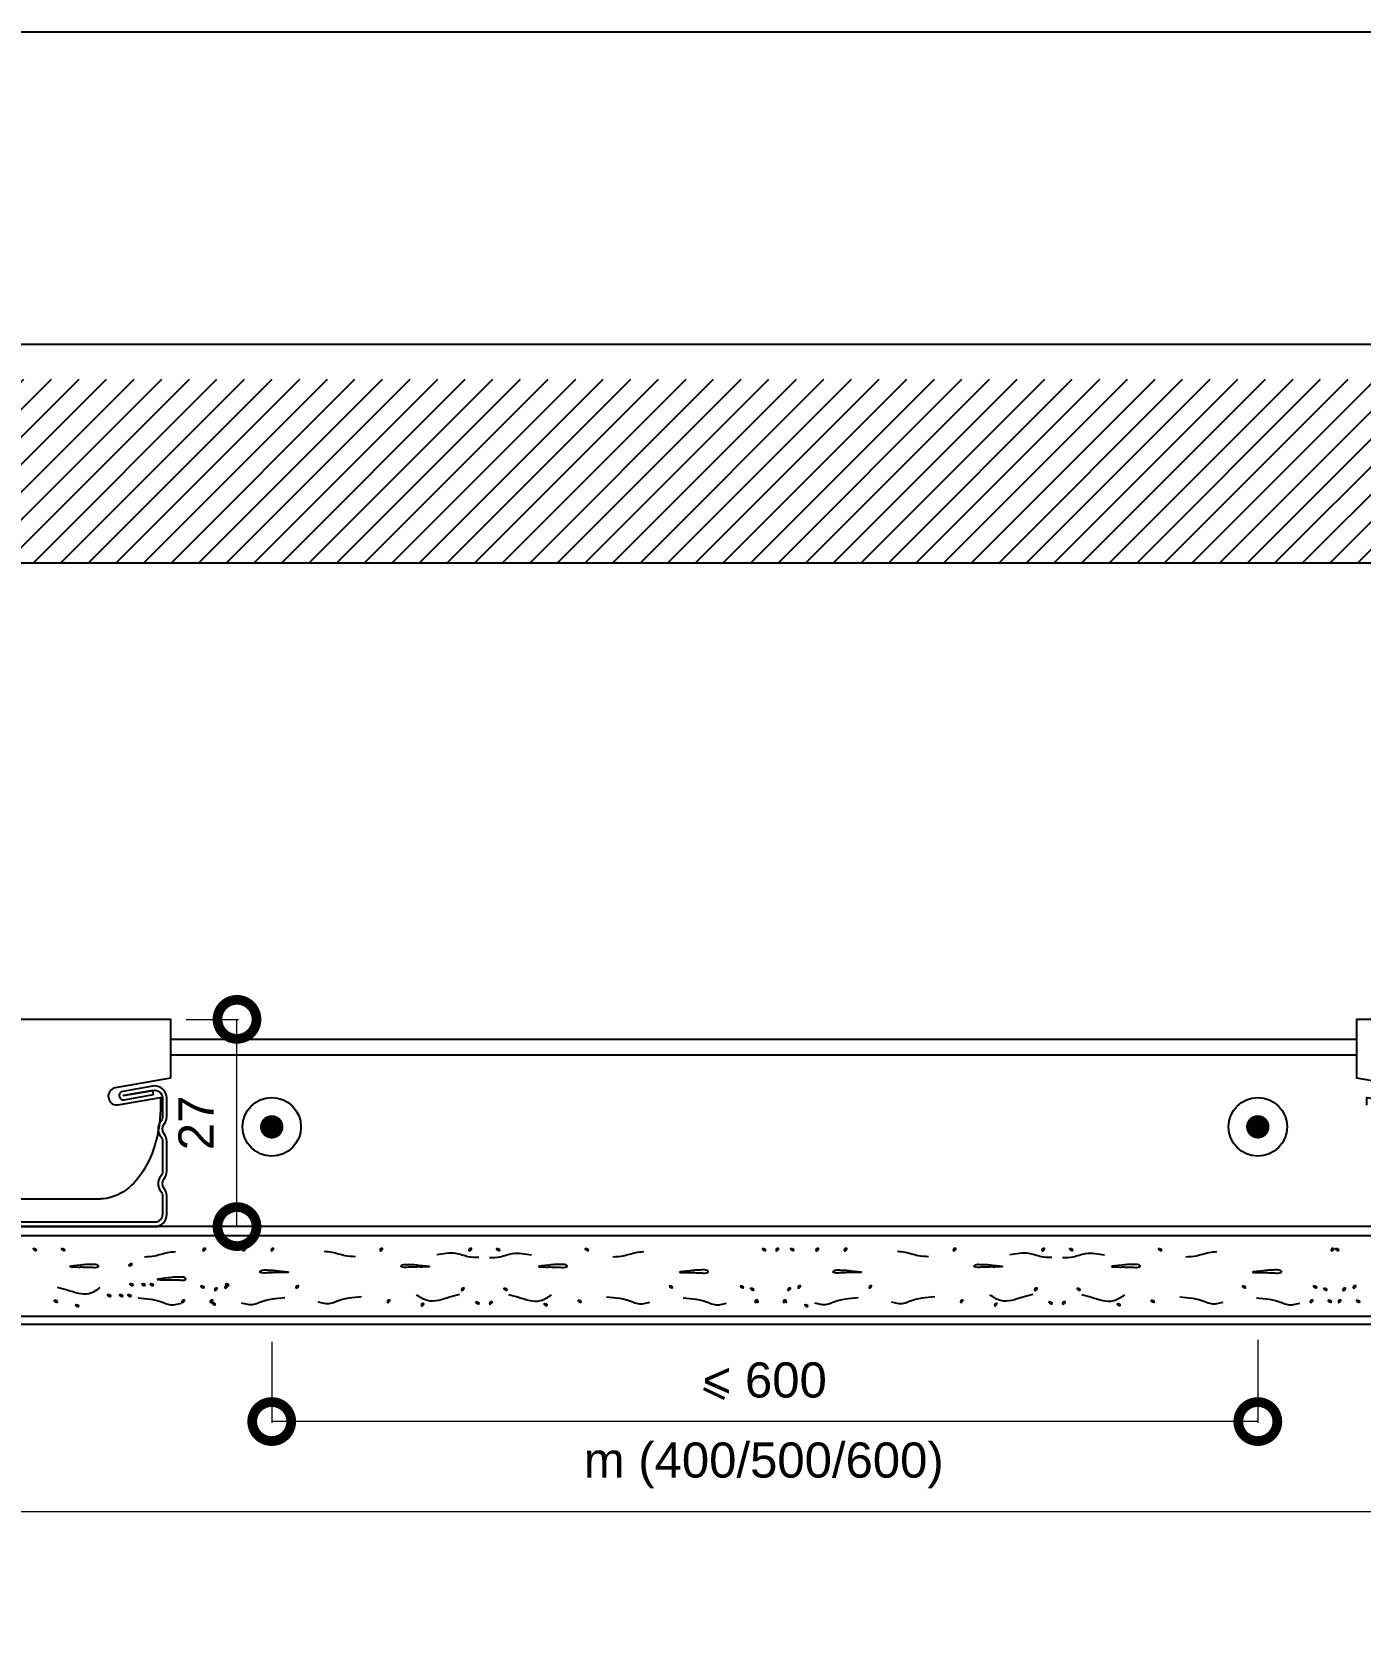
# Model space of a CAD drawing. Header units: millimetres. Extents: x 3383 to 4292, y 1469 to 1637.
# Drawn here: x 3481.504 to 3481.6742, y 1569.8245 to 1570.0291 of the extents above; entities that cross this region are included whole.
import ezdxf

# ---------------------------------------------------------------- set-up
doc = ezdxf.new("R2010")
doc.units = ezdxf.units.MM
doc.header["$LTSCALE"] = 0.0035
doc.layers.get('0').update_dxf_attribs({"lineweight": 5})
doc.layers.get('DEFPOINTS').update_dxf_attribs({"lineweight": 5})
doc.layers.add('AT_texto', color=7, linetype='Continuous', lineweight=5)
for name, color, linetype in [('COTAS', 1, 'Continuous'), ('DIBUJO', 7, 'Continuous'), ('MARCO', 7, 'Continuous'), ('MONTANTE', 3, 'Continuous'), ('PLACA', 7, 'Continuous'), ('PLACA_SOMBEADO', 9, 'Continuous'), ('REFFORMAT', 1, 'Continuous'), ('SOMBRA', 8, 'Continuous')]:
    doc.layers.add(name, color=color, linetype=linetype)
doc.styles.get("Standard").update_dxf_attribs({"font": 'LUCON.TTF'})
doc.styles.add('STYLE2', font='ARIAL.TTF')
doc.dimstyles.get("Standard").update_dxf_attribs({"dimtxt": 0.18, "dimasz": 0.18, "dimexe": 0.18, "dimexo": 0.0625, "dimgap": 0.09, "dimtad": 0, "dimtih": 1, "dimtoh": 1, "dimzin": 0, "dimdsep": 46, "dimtxsty": 'Standard', "dimcen": 0.09, "dimadec": 0, "dimazin": 0, "dimtfac": 1, "dimtofl": 0, "dimtmove": 0, "dimatfit": 3, "dimfxl": 0, "dimtolj": 1, "dimtzin": 0, "dimarcsym": 0})

# ---------------------------------------------------------------- blocks, each defined once
blk = doc.blocks.new('_DOTSMALL')
at = {"color": 0, "linetype": 'ByBlock', "const_width": 0.5}
blk.add_lwpolyline([(-0.0625, 0, 1), (0.0625, 0, 1)], format="xyb", close=True, dxfattribs=at)
blk = doc.blocks.new('*D42')
at = {"color": 1, "linetype": 'ByBlock'}
for p, q in [((1247.4, 27.91), (1247.4, 7.28)), ((1447.4, 27.91), (1447.4, 7.28)), ((1447.4, 7.46), (1247.4, 7.46))]:
    blk.add_line(p, q, dxfattribs=at)
at = {"layer": 'DEFPOINTS', "color": 0, "linetype": 'ByBlock'}
for p in [(1247.4, 29.91), (1447.4, 29.91), (1247.4, 7.46)]:
    blk.add_point(p, dxfattribs=at)
at = {"color": 1, "linetype": 'ByBlock', "xscale": 10, "yscale": 10, "zscale": 10, "rotation": 180}
blk.add_blockref('_DOTSMALL', (1247.4, 7.46), dxfattribs=at)
at = {"color": 1, "linetype": 'ByBlock', "xscale": 10, "yscale": 10, "zscale": 10}
blk.add_blockref('_DOTSMALL', (1447.4, 7.46), dxfattribs=at)
at = {"color": 1, "linetype": 'ByBlock', "insert": (1347.4, 13.41), "char_height": 4.5, "attachment_point": 5, "style": 'STYLE2'}
blk.add_mtext('\\A1;m (400/500/600)', dxfattribs=at)
blk = doc.blocks.new('*D43')
at = {"color": 1, "linetype": 'ByBlock'}
for p, q in [((1284.35, 29.24), (1284.35, 18.84)), ((1410.71, 29.51), (1410.71, 18.84)), ((1410.71, 19.02), (1284.35, 19.02))]:
    blk.add_line(p, q, dxfattribs=at)
at = {"layer": 'DEFPOINTS', "color": 0, "linetype": 'ByBlock'}
for p in [(1284.35, 31.24), (1410.71, 31.51), (1284.35, 19.02)]:
    blk.add_point(p, dxfattribs=at)
at = {"color": 1, "linetype": 'ByBlock', "xscale": 10, "yscale": 10, "zscale": 10, "rotation": 180}
blk.add_blockref('_DOTSMALL', (1284.35, 19.02), dxfattribs=at)
at = {"color": 1, "linetype": 'ByBlock', "xscale": 10, "yscale": 10, "zscale": 10}
blk.add_blockref('_DOTSMALL', (1410.71, 19.02), dxfattribs=at)
at = {"color": 1, "linetype": 'ByBlock', "insert": (1347.53, 24.32), "char_height": 4.5, "attachment_point": 5, "style": 'STYLE2'}
blk.add_mtext('\\A1;< 600', dxfattribs=at)
blk = doc.blocks.new('*D45')
at = {"color": 1, "linetype": 'ByBlock'}
for p, q in [((1273.4, 70.57), (1280.08, 70.57)), ((1279.9, 44.01), (1279.9, 70.57)), ((1271.35, 44.01), (1280.08, 44.01))]:
    blk.add_line(p, q, dxfattribs=at)
at = {"layer": 'DEFPOINTS', "color": 0, "linetype": 'ByBlock'}
for p in [(1271.4, 70.57), (1279.9, 70.57), (1269.35, 44.01)]:
    blk.add_point(p, dxfattribs=at)
at = {"color": 1, "linetype": 'ByBlock', "xscale": 10, "yscale": 10, "zscale": 10}
for p, rotation in [((1279.9, 70.57), 90), ((1279.9, 44.01), 270)]:
    blk.add_blockref('_DOTSMALL', p, dxfattribs=dict(at, rotation=rotation))
at = {"color": 1, "linetype": 'ByBlock', "insert": (1274.64, 57.29), "char_height": 4.5, "attachment_point": 5, "rotation": 90, "style": 'STYLE2'}
blk.add_mtext('\\A1;27', dxfattribs=at)
blk = doc.blocks.new('A$C11FA44B9')
at = {"layer": 'SOMBRA'}
h = blk.add_hatch(dxfattribs=at)
h.set_pattern_fill('ANSI31', color=256, scale=20, style=0)
h.set_pattern_definition([(45, (-1033.5038, 249.7534), (-1.767767, 1.767767), [])])
h.paths.add_polyline_path([(141.13, 276.96), (141.13, 282.33), (123.34, 282.33), (123.34, 276.96)])
h.paths.add_polyline_path([(141.13, 282.33), (141.13, 296.1), (123.34, 296.1), (123.34, 282.33)])
h.paths.add_polyline_path([(141.13, 296.1), (141.13, 305.54), (126.97, 305.54), (125.54, 306.54), (126.97, 307.54), (141.13, 307.54), (141.13, 318.37), (123.34, 318.37), (123.34, 296.1)])
h.paths.add_polyline_path([(125.54, 306.54), (126.97, 305.54), (141.13, 305.54), (141.13, 306.54)], flags=16)
h.paths.add_polyline_path([(141.13, 306.54), (141.13, 307.54), (126.97, 307.54), (125.54, 306.54)], flags=17)
h.paths.add_polyline_path([(141.13, 363.47), (123.34, 363.47), (123.34, 318.37), (141.13, 318.37)])
h.paths.add_polyline_path([(141.13, 378.79), (210.15, 378.79), (210.15, 385.4), (123.34, 385.4), (123.34, 363.47), (141.13, 363.47)])
h.paths.add_polyline_path([(210.15, 385.4), (210.15, 398.78), (213.9, 399.78), (217.64, 398.78), (217.64, 378.79), (410.15, 378.79), (410.15, 398.78), (413.9, 399.78), (417.64, 398.78), (417.64, 378.79), (439.11, 378.79), (439.11, 402.36), (123.34, 402.36), (123.34, 385.4)])
h.paths.add_polyline_path([(474.87, 378.79), (474.87, 339.89), (492.66, 339.89), (492.66, 355.62), (485.64, 355.62, -1), (485.14, 355.62, -1), (485.64, 355.62), (492.66, 355.62), (492.66, 392.46), (488.07, 392.46, -1), (487.57, 392.46, -1), (488.07, 392.46), (492.66, 392.46), (492.66, 402.36), (445.26, 402.36), (445.26, 378.79), (446.43, 378.79)])
h.paths.add_polyline_path([(474.87, 316.25), (492.66, 316.25), (492.66, 339.89), (474.87, 339.89)])
h.paths.add_polyline_path([(474.87, 316.25), (474.87, 307.54), (489.03, 307.54), (490.03, 306.84), (492.66, 306.84), (492.66, 316.25)])
h.paths.add_polyline_path([(492.66, 297.61), (492.66, 306.84), (490.03, 306.84), (490.46, 306.54), (489.03, 305.54), (474.87, 305.54), (474.87, 297.61)])
h.paths.add_polyline_path([(492.66, 297.61), (474.87, 297.61), (474.87, 286.23), (492.66, 286.23)])
h.paths.add_polyline_path([(474.87, 286.23), (474.87, 273.77), (492.66, 273.77), (492.66, 286.23)])
h.paths.add_polyline_path([(492.66, 264.46), (492.66, 273.77), (474.87, 273.77), (474.87, 264.46)])
h.paths.add_polyline_path([(474.87, 306.54), (474.87, 305.54), (489.03, 305.54), (490.46, 306.54)], flags=17)
h.paths.add_polyline_path([(474.87, 307.54), (474.87, 306.54), (490.46, 306.54), (490.03, 306.84), (488.84, 306.84, -1), (488.34, 306.84, -1), (488.84, 306.84), (490.03, 306.84), (489.03, 307.54)])
at = {"layer": 'COTAS', "const_width": 0.4, "flags": 128}
blk.add_lwpolyline([(308.87, 271.72), (306.19, 272.99)], dxfattribs=at)
at = {"layer": 'DIBUJO'}
blk.add_line((410.15, 378.79), (217.64, 378.79), dxfattribs=at)
blk.add_lwpolyline([(439.11, 293.76), (141.13, 293.76)], dxfattribs=at)
at = {"layer": 'MARCO', "flags": 128}
blk.add_lwpolyline([(583, 406.87), (583, 77.92), (33, 77.92), (33, 406.87)], close=True, dxfattribs=at)
at = {"layer": 'MONTANTE', "flags": 128}
for points in [[(191.2, 309.32), (191.2, 310.32), (196.6, 309.37, 1), (196.99, 311.53), (189.9, 312.79), (189.9, 320.33), (213.9, 320.33), (237.9, 320.33), (237.9, 312.79), (230.8, 311.53, 1), (231.19, 309.37), (236.6, 310.32), (236.6, 309.32)], [(391.2, 309.32), (391.2, 310.32), (396.6, 309.37, 1), (396.99, 311.53), (389.9, 312.79), (389.9, 320.33), (413.9, 320.33), (437.9, 320.33), (437.9, 312.79), (430.8, 311.53, 1), (431.19, 309.37), (436.6, 310.32), (436.6, 309.32)], [(215.48, 293.76), (235.85, 293.76, 0.414214), (237.4, 295.31), (237.4, 297.68, 0.16888), (237.06, 298.64, -0.347677), (237.06, 299.88, 0.16888), (237.4, 300.85), (237.4, 304.68, 0.16888), (237.06, 305.64, -0.347677), (237.06, 306.88, 0.16888), (237.4, 307.85), (237.4, 310.24, 0.466308), (235.58, 311.76), (231.76, 311.09, 1), (231.95, 310.01), (235.69, 310.67), (235.6, 311.21), (231.86, 310.55), (235.67, 311.22, -0.466308), (236.85, 310.24), (236.85, 307.85, -0.16888), (236.63, 307.23, 0.347677), (236.63, 305.3, -0.16888), (236.85, 304.68), (236.85, 300.85, -0.16888), (236.63, 300.23, 0.347677), (236.63, 298.3, -0.16888), (236.85, 297.68), (236.85, 295.31, -0.414214), (235.85, 294.31), (215.48, 294.31)]]:
    blk.add_lwpolyline(points, format="xyb", dxfattribs=at)
blk.add_lwpolyline([(198.9, 297.33), (228.9, 297.33)], dxfattribs=at)
at = {"layer": 'MONTANTE', "extrusion": (0, 0, -1)}
blk.add_ellipse((228.9, 309.32), major_axis=(0, 12), ratio=0.641917, start_param=1.570796, end_param=3.141593, dxfattribs=at)
at = {"layer": 'PLACA', "color": 1}
for p, q in [((237.9, 317.76), (389.9, 317.76)), ((237.9, 315.76), (389.9, 315.76)), ((142.13, 292.6), (439.11, 292.6)), ((142.13, 282.29), (439.11, 282.29))]:
    blk.add_line(p, q, dxfattribs=at)
at = {"layer": 'PLACA'}
blk.add_line((142.13, 281.26), (439.11, 281.26), dxfattribs=at)
at = {"layer": 'PLACA', "color": 1, "const_width": 1.5, "flags": 128}
for points in [[(250.1, 306.54, 1), (251.6, 306.54, 1)], [(376.46, 306.54, 1), (377.96, 306.54, 1)]]:
    blk.add_lwpolyline(points, format="xyb", close=True, dxfattribs=at)
at = {"layer": 'PLACA', "color": 1}
for centre in [(250.85, 306.54), (377.21, 306.54)]:
    blk.add_circle(centre, 3.75, dxfattribs=at)
at = {"layer": 'PLACA_SOMBEADO'}
for points, start_tangent, end_tangent in [([(220.39, 290.8), (220.63, 290.65), (220.63, 290.87), (220.48, 290.95), (220.34, 290.95), (220.39, 290.8)], (0.765457, -0.643487), (0.765457, -0.643487)), ([(224, 290.8), (224.25, 290.65), (224.25, 290.87), (224.1, 290.95), (223.95, 290.95), (224, 290.8)], (0.765457, -0.643487), (0.765457, -0.643487)), ([(242.31, 290.8), (242.07, 290.65), (242.07, 290.87), (242.21, 290.95), (242.36, 290.95), (242.31, 290.8)], (-0.765457, -0.643487), (-0.765457, -0.643487)), ([(247.43, 290.8), (247.18, 290.65), (247.18, 290.87), (247.33, 290.95), (247.47, 290.95), (247.43, 290.8)], (-0.765457, -0.643487), (-0.765457, -0.643487)), ([(251.04, 290.8), (250.8, 290.65), (250.8, 290.87), (250.95, 290.95), (251.09, 290.95), (251.04, 290.8)], (-0.765457, -0.643487), (-0.765457, -0.643487)), ([(265.01, 290.8), (264.76, 290.65), (264.76, 290.87), (264.91, 290.95), (265.06, 290.95), (265.01, 290.8)], (-0.765457, -0.643487), (-0.765457, -0.643487)), ([(276.39, 290.8), (276.14, 290.65), (276.14, 290.87), (276.29, 290.95), (276.43, 290.95), (276.39, 290.8)], (-0.765457, -0.643487), (-0.765457, -0.643487)), ([(279.75, 290.8), (279.99, 290.65), (279.99, 290.87), (279.84, 290.95), (279.7, 290.95), (279.75, 290.8)], (0.765457, -0.643487), (0.765457, -0.643487)), ([(291.12, 290.8), (291.37, 290.65), (291.37, 290.87), (291.22, 290.95), (291.07, 290.95), (291.12, 290.8)], (0.765457, -0.643487), (0.765457, -0.643487)), ([(313.82, 290.8), (314.07, 290.65), (314.07, 290.87), (313.92, 290.95), (313.77, 290.95), (313.82, 290.8)], (0.765457, -0.643487), (0.765457, -0.643487)), ([(315.75, 290.8), (315.51, 290.65), (315.51, 290.87), (315.65, 290.95), (315.8, 290.95), (315.75, 290.8)], (-0.765457, -0.643487), (-0.765457, -0.643487)), ([(317.44, 290.8), (317.68, 290.65), (317.68, 290.87), (317.54, 290.95), (317.39, 290.95), (317.44, 290.8)], (0.765457, -0.643487), (0.765457, -0.643487)), ([(320.87, 290.8), (320.62, 290.65), (320.62, 290.87), (320.77, 290.95), (320.92, 290.95), (320.87, 290.8)], (-0.765457, -0.643487), (-0.765457, -0.643487)), ([(324.49, 290.8), (324.24, 290.65), (324.24, 290.87), (324.39, 290.95), (324.53, 290.95), (324.49, 290.8)], (-0.765457, -0.643487), (-0.765457, -0.643487)), ([(338.45, 290.8), (338.21, 290.65), (338.21, 290.87), (338.35, 290.95), (338.5, 290.95), (338.45, 290.8)], (-0.765457, -0.643487), (-0.765457, -0.643487)), ([(349.83, 290.8), (349.58, 290.65), (349.58, 290.87), (349.73, 290.95), (349.88, 290.95), (349.83, 290.8)], (-0.765457, -0.643487), (-0.765457, -0.643487)), ([(353.19, 290.8), (353.43, 290.65), (353.43, 290.87), (353.28, 290.95), (353.14, 290.95), (353.19, 290.8)], (0.765457, -0.643487), (0.765457, -0.643487)), ([(364.56, 290.8), (364.81, 290.65), (364.81, 290.87), (364.66, 290.95), (364.51, 290.95), (364.56, 290.8)], (0.765457, -0.643487), (0.765457, -0.643487)), ([(386.89, 290.8), (386.64, 290.65), (386.64, 290.87), (386.79, 290.95), (386.93, 290.95), (386.89, 290.8)], (-0.765457, -0.643487), (-0.765457, -0.643487)), ([(387.26, 290.8), (387.51, 290.65), (387.51, 290.87), (387.36, 290.95), (387.21, 290.95), (387.26, 290.8)], (0.765457, -0.643487), (0.765457, -0.643487)), ([(228.01, 288.53), (227.27, 288.57), (226.51, 288.58), (225.85, 288.58), (225.03, 288.63), (226.34, 288.82), (227.22, 288.9), (228.04, 288.92), (228.59, 288.79), (228.66, 288.71), (228.01, 288.53)], (-0.985208, 0.171362), (-0.985208, 0.171362)), ([(232.71, 288.98), (232.57, 288.74), (232.79, 288.74), (232.86, 288.88), (232.86, 289.03), (232.71, 288.98)], (-0.643487, -0.765457), (-0.643487, -0.765457)), ([(268.09, 288.53), (268.82, 288.57), (269.59, 288.58), (270.25, 288.58), (271.07, 288.63), (269.76, 288.82), (268.88, 288.9), (268.06, 288.92), (267.5, 288.79), (267.43, 288.71), (268.09, 288.53)], (0.985208, 0.171362), (0.985208, 0.171362)), ([(288.04, 288.53), (287.31, 288.57), (286.54, 288.58), (285.88, 288.58), (285.06, 288.63), (286.37, 288.82), (287.26, 288.9), (288.07, 288.92), (288.63, 288.79), (288.7, 288.71), (288.04, 288.53)], (-0.985208, 0.171362), (-0.985208, 0.171362)), ([(341.53, 288.53), (342.26, 288.57), (343.03, 288.58), (343.69, 288.58), (344.51, 288.63), (343.2, 288.82), (342.32, 288.9), (341.5, 288.92), (340.94, 288.79), (340.88, 288.71), (341.53, 288.53)], (0.985208, 0.171362), (0.985208, 0.171362)), ([(361.48, 288.53), (360.75, 288.57), (359.98, 288.58), (359.33, 288.58), (358.5, 288.63), (359.81, 288.82), (360.7, 288.9), (361.51, 288.92), (362.07, 288.79), (362.14, 288.71), (361.48, 288.53)], (-0.985208, 0.171362), (-0.985208, 0.171362)), ([(232.77, 286.29), (233.01, 286.15), (233.01, 286.37), (232.86, 286.44), (232.72, 286.44), (232.77, 286.29)], (0.765457, -0.643487), (0.765457, -0.643487)), ([(234.31, 286.29), (234.56, 286.15), (234.56, 286.37), (234.41, 286.44), (234.26, 286.44), (234.31, 286.29)], (0.765457, -0.643487), (0.765457, -0.643487)), ([(235.36, 286.29), (235.61, 286.15), (235.61, 286.37), (235.46, 286.44), (235.32, 286.44), (235.36, 286.29)], (0.765457, -0.643487), (0.765457, -0.643487)), ([(239.21, 286.89), (238.48, 286.93), (237.71, 286.94), (237.05, 286.94), (236.23, 286.99), (237.54, 287.18), (238.42, 287.27), (239.24, 287.29), (239.8, 287.16), (239.86, 287.08), (239.21, 286.89)], (-0.985208, 0.171362), (-0.985208, 0.171362)), ([(245.03, 286.29), (245.28, 286.15), (245.28, 286.37), (245.13, 286.44), (244.98, 286.44), (245.03, 286.29)], (0.765457, -0.643487), (0.765457, -0.643487)), ([(250, 287.81), (250.74, 287.85), (251.5, 287.86), (252.16, 287.86), (252.98, 287.91), (251.67, 288.1), (250.79, 288.18), (249.97, 288.2), (249.42, 288.07), (249.35, 287.99), (250, 287.81)], (0.985208, 0.171362), (0.985208, 0.171362)), ([(306.13, 287.81), (305.4, 287.85), (304.63, 287.86), (303.97, 287.86), (303.15, 287.91), (304.46, 288.1), (305.34, 288.18), (306.16, 288.2), (306.72, 288.07), (306.78, 287.99), (306.13, 287.81)], (-0.985208, 0.171362), (-0.985208, 0.171362)), ([(323.44, 287.81), (324.18, 287.85), (324.94, 287.86), (325.6, 287.86), (326.42, 287.91), (325.11, 288.1), (324.23, 288.18), (323.41, 288.2), (322.86, 288.07), (322.79, 287.99), (323.44, 287.81)], (0.985208, 0.171362), (0.985208, 0.171362)), ([(379.57, 287.81), (378.84, 287.85), (378.07, 287.86), (377.41, 287.86), (376.59, 287.91), (377.9, 288.1), (378.78, 288.18), (379.6, 288.2), (380.16, 288.07), (380.23, 287.99), (379.57, 287.81)], (-0.985208, 0.171362), (-0.985208, 0.171362)), ([(223.07, 284.17), (223.32, 284.03), (223.32, 284.25), (223.17, 284.32), (223.02, 284.32), (223.07, 284.17)], (0.765457, -0.643487), (0.765457, -0.643487)), ([(229.9, 284.9), (230.15, 284.76), (230.15, 284.98), (230, 285.05), (229.86, 285.05), (229.9, 284.9)], (0.765457, -0.643487), (0.765457, -0.643487)), ([(231.45, 284.9), (231.69, 284.76), (231.69, 284.98), (231.55, 285.05), (231.4, 285.05), (231.45, 284.9)], (0.765457, -0.643487), (0.765457, -0.643487)), ([(232.5, 284.9), (232.75, 284.76), (232.75, 284.98), (232.6, 285.05), (232.45, 285.05), (232.5, 284.9)], (0.765457, -0.643487), (0.765457, -0.643487)), ([(239.63, 284.17), (239.38, 284.03), (239.38, 284.25), (239.53, 284.32), (239.67, 284.32), (239.63, 284.17)], (-0.765457, -0.643487), (-0.765457, -0.643487)), ([(241.86, 286), (242.11, 285.86), (242.11, 286.08), (241.96, 286.15), (241.81, 286.15), (241.86, 286)], (0.765457, -0.643487), (0.765457, -0.643487)), ([(243.24, 284.17), (243, 284.03), (243, 284.25), (243.15, 284.32), (243.29, 284.32), (243.24, 284.17)], (-0.765457, -0.643487), (-0.765457, -0.643487)), ([(243.82, 285.71), (243.58, 285.56), (243.58, 285.78), (243.72, 285.86), (243.87, 285.86), (243.82, 285.71)], (-0.765457, -0.643487), (-0.765457, -0.643487)), ([(245.14, 286), (244.89, 285.86), (244.89, 286.08), (245.04, 286.15), (245.18, 286.15), (245.14, 286)], (-0.765457, -0.643487), (-0.765457, -0.643487)), ([(254.23, 286), (253.99, 285.86), (253.99, 286.08), (254.14, 286.15), (254.28, 286.15), (254.23, 286)], (-0.765457, -0.643487), (-0.765457, -0.643487)), ([(265.94, 284.17), (265.7, 284.03), (265.7, 284.25), (265.84, 284.32), (265.99, 284.32), (265.94, 284.17)], (-0.765457, -0.643487), (-0.765457, -0.643487)), ([(275.44, 285.71), (275.19, 285.56), (275.19, 285.78), (275.34, 285.86), (275.49, 285.86), (275.44, 285.71)], (-0.765457, -0.643487), (-0.765457, -0.643487)), ([(280.69, 285.71), (280.94, 285.56), (280.94, 285.78), (280.79, 285.86), (280.65, 285.86), (280.69, 285.71)], (0.765457, -0.643487), (0.765457, -0.643487)), ([(290.19, 284.17), (290.43, 284.03), (290.43, 284.25), (290.29, 284.32), (290.14, 284.32), (290.19, 284.17)], (0.765457, -0.643487), (0.765457, -0.643487)), ([(301.9, 286), (302.14, 285.86), (302.14, 286.08), (301.99, 286.15), (301.85, 286.15), (301.9, 286)], (0.765457, -0.643487), (0.765457, -0.643487)), ([(311, 286), (311.24, 285.86), (311.24, 286.08), (311.09, 286.15), (310.95, 286.15), (311, 286)], (0.765457, -0.643487), (0.765457, -0.643487)), ([(312.31, 285.71), (312.55, 285.56), (312.55, 285.78), (312.41, 285.86), (312.26, 285.86), (312.31, 285.71)], (0.765457, -0.643487), (0.765457, -0.643487)), ([(313.07, 284.17), (312.82, 284.03), (312.82, 284.25), (312.97, 284.32), (313.11, 284.32), (313.07, 284.17)], (-0.765457, -0.643487), (-0.765457, -0.643487)), ([(312.89, 284.17), (313.13, 284.03), (313.13, 284.25), (312.99, 284.32), (312.84, 284.32), (312.89, 284.17)], (0.765457, -0.643487), (0.765457, -0.643487)), ([(316.68, 284.17), (316.44, 284.03), (316.44, 284.25), (316.59, 284.32), (316.73, 284.32), (316.68, 284.17)], (-0.765457, -0.643487), (-0.765457, -0.643487)), ([(316.51, 284.17), (316.75, 284.03), (316.75, 284.25), (316.6, 284.32), (316.46, 284.32), (316.51, 284.17)], (0.765457, -0.643487), (0.765457, -0.643487)), ([(317.26, 285.71), (317.02, 285.56), (317.02, 285.78), (317.16, 285.86), (317.31, 285.86), (317.26, 285.71)], (-0.765457, -0.643487), (-0.765457, -0.643487)), ([(318.58, 286), (318.33, 285.86), (318.33, 286.08), (318.48, 286.15), (318.63, 286.15), (318.58, 286)], (-0.765457, -0.643487), (-0.765457, -0.643487)), ([(327.68, 286), (327.43, 285.86), (327.43, 286.08), (327.58, 286.15), (327.72, 286.15), (327.68, 286)], (-0.765457, -0.643487), (-0.765457, -0.643487)), ([(339.38, 284.17), (339.14, 284.03), (339.14, 284.25), (339.29, 284.32), (339.43, 284.32), (339.38, 284.17)], (-0.765457, -0.643487), (-0.765457, -0.643487)), ([(348.88, 285.71), (348.63, 285.56), (348.63, 285.78), (348.78, 285.86), (348.93, 285.86), (348.88, 285.71)], (-0.765457, -0.643487), (-0.765457, -0.643487)), ([(354.14, 285.71), (354.38, 285.56), (354.38, 285.78), (354.23, 285.86), (354.09, 285.86), (354.14, 285.71)], (0.765457, -0.643487), (0.765457, -0.643487)), ([(363.63, 284.17), (363.87, 284.03), (363.87, 284.25), (363.73, 284.32), (363.58, 284.32), (363.63, 284.17)], (0.765457, -0.643487), (0.765457, -0.643487)), ([(375.34, 286), (375.58, 285.86), (375.58, 286.08), (375.44, 286.15), (375.29, 286.15), (375.34, 286)], (0.765457, -0.643487), (0.765457, -0.643487)), ([(384.2, 284.17), (383.96, 284.03), (383.96, 284.25), (384.1, 284.32), (384.25, 284.32), (384.2, 284.17)], (-0.765457, -0.643487), (-0.765457, -0.643487)), ([(384.44, 286), (384.68, 285.86), (384.68, 286.08), (384.53, 286.15), (384.39, 286.15), (384.44, 286)], (0.765457, -0.643487), (0.765457, -0.643487)), ([(385.75, 285.71), (386, 285.56), (386, 285.78), (385.85, 285.86), (385.7, 285.86), (385.75, 285.71)], (0.765457, -0.643487), (0.765457, -0.643487)), ([(386.33, 284.17), (386.57, 284.03), (386.57, 284.25), (386.43, 284.32), (386.28, 284.32), (386.33, 284.17)], (0.765457, -0.643487), (0.765457, -0.643487)), ([(387.82, 284.17), (387.57, 284.03), (387.57, 284.25), (387.72, 284.32), (387.87, 284.32), (387.82, 284.17)], (-0.765457, -0.643487), (-0.765457, -0.643487)), ([(388.4, 285.71), (388.15, 285.56), (388.15, 285.78), (388.3, 285.86), (388.44, 285.86), (388.4, 285.71)], (-0.765457, -0.643487), (-0.765457, -0.643487)), ([(389.71, 286), (389.47, 285.86), (389.47, 286.08), (389.61, 286.15), (389.76, 286.15), (389.71, 286)], (-0.765457, -0.643487), (-0.765457, -0.643487)), ([(389.95, 284.17), (390.19, 284.03), (390.19, 284.25), (390.04, 284.32), (389.9, 284.32), (389.95, 284.17)], (0.765457, -0.643487), (0.765457, -0.643487)), ([(225.8, 283.6), (226.04, 283.46), (226.04, 283.68), (225.89, 283.75), (225.75, 283.75), (225.8, 283.6)], (0.765457, -0.643487), (0.765457, -0.643487)), ([(243.29, 283.84), (243.54, 283.7), (243.54, 283.92), (243.39, 283.99), (243.24, 283.99), (243.29, 283.84)], (0.765457, -0.643487), (0.765457, -0.643487)), ([(270.3, 283.73), (270.06, 283.59), (270.06, 283.81), (270.2, 283.88), (270.35, 283.88), (270.3, 283.73)], (-0.765457, -0.643487), (-0.765457, -0.643487)), ([(277.1, 283.95), (277.34, 283.81), (277.34, 284.03), (277.2, 284.1), (277.05, 284.1), (277.1, 283.95)], (0.765457, -0.643487), (0.765457, -0.643487)), ([(279.03, 283.95), (278.79, 283.81), (278.79, 284.03), (278.93, 284.1), (279.08, 284.1), (279.03, 283.95)], (-0.765457, -0.643487), (-0.765457, -0.643487)), ([(285.83, 283.73), (286.07, 283.59), (286.07, 283.81), (285.93, 283.88), (285.78, 283.88), (285.83, 283.73)], (0.765457, -0.643487), (0.765457, -0.643487)), ([(319.23, 283.6), (319.48, 283.46), (319.48, 283.68), (319.33, 283.75), (319.18, 283.75), (319.23, 283.6)], (0.765457, -0.643487), (0.765457, -0.643487)), ([(343.74, 283.73), (343.5, 283.59), (343.5, 283.81), (343.64, 283.88), (343.79, 283.88), (343.74, 283.73)], (-0.765457, -0.643487), (-0.765457, -0.643487)), ([(350.54, 283.95), (350.78, 283.81), (350.78, 284.03), (350.64, 284.1), (350.49, 284.1), (350.54, 283.95)], (0.765457, -0.643487), (0.765457, -0.643487)), ([(352.47, 283.95), (352.23, 283.81), (352.23, 284.03), (352.37, 284.1), (352.52, 284.1), (352.47, 283.95)], (-0.765457, -0.643487), (-0.765457, -0.643487)), ([(359.27, 283.73), (359.52, 283.59), (359.52, 283.81), (359.37, 283.88), (359.22, 283.88), (359.27, 283.73)], (0.765457, -0.643487), (0.765457, -0.643487))]:
    blk.add_spline(points, degree=3, dxfattribs=dict(at, start_tangent=start_tangent, end_tangent=end_tangent))
for points in [[(234.53, 289.9), (235.87, 290.03), (237.49, 290.43), (238.51, 290.55)], [(261.57, 289.9), (260.23, 290.03), (258.61, 290.43), (257.59, 290.55)], [(294.56, 289.9), (295.9, 290.03), (297.52, 290.43), (298.54, 290.55)], [(335.01, 289.9), (333.67, 290.03), (332.05, 290.43), (331.03, 290.55)], [(368, 289.9), (369.34, 290.03), (370.96, 290.43), (371.98, 290.55)], [(277.38, 289.78), (276.03, 289.9), (274.42, 290.3), (272, 290.14)], [(278.75, 289.78), (280.1, 289.9), (281.71, 290.3), (284.14, 290.14)], [(350.82, 289.78), (349.48, 289.9), (347.86, 290.3), (345.44, 290.14)], [(352.19, 289.78), (353.54, 289.9), (355.15, 290.3), (357.58, 290.14)], [(223.37, 285.98), (224.64, 285.64), (227.45, 285.2), (228.87, 285.94)], [(233.72, 284.64), (236.97, 284.03), (237.74, 283.76), (239.28, 283.96)], [(252.55, 284.64), (249.3, 284.03), (248.53, 283.76), (246.99, 283.96)], [(262.37, 284.77), (259.13, 284.16), (258.36, 283.89), (256.81, 284.09)], [(274.92, 285.06), (273.65, 284.71), (270.83, 284.27), (269.41, 285.01)], [(281.21, 285.06), (282.48, 284.71), (285.3, 284.27), (286.72, 285.01)], [(293.76, 284.77), (297, 284.16), (297.78, 283.89), (299.32, 284.09)], [(303.58, 284.64), (306.83, 284.03), (307.6, 283.76), (309.14, 283.96)], [(325.99, 284.64), (322.74, 284.03), (321.97, 283.76), (320.43, 283.96)], [(335.81, 284.77), (332.57, 284.16), (331.8, 283.89), (330.25, 284.09)], [(348.36, 285.06), (347.09, 284.71), (344.27, 284.27), (342.86, 285.01)], [(354.65, 285.06), (355.92, 284.71), (358.74, 284.27), (360.16, 285.01)], [(367.2, 284.77), (370.44, 284.16), (371.22, 283.89), (372.76, 284.09)], [(377.03, 284.64), (380.27, 284.03), (381.04, 283.76), (382.58, 283.96)]]:
    blk.add_spline(points, degree=3, dxfattribs=at)
at = {"layer": 'REFFORMAT'}
blk.add_lwpolyline([(594, 446.87), (594, 26.87), (0, 26.87), (0, 446.87)], close=True, dxfattribs=at)
at = {"layer": 'COTAS'}
dim = blk.add_linear_dim(base=(246.4, 320.33), p1=(235.85, 293.76), p2=(237.9, 320.33), angle=270, dimstyle='Standard', override={"dimtxt": 4.5, "dimasz": 10, "dimexo": 2, "dimgap": 3, "dimtad": 3, "dimtih": 0, "dimtoh": 0, "dimdec": 0, "dimtxsty": 'STYLE2', "dimblk1": 'DOTSMALL', "dimblk2": 'DOTSMALL', "dimsah": 1, "dimclrd": 1, "dimclre": 1, "dimclrt": 1, "dimtmove": 2}, dxfattribs=at)
dim.commit()
dim.dimension.update_dxf_attribs({"geometry": '*D45', "text_midpoint": (241.14, 307.05), "insert": (-1033.5, 249.75)})
for base, p1, p2, text, picture, middle in [((250.85, 268.77), (377.21, 281.26), (250.85, 280.99), '< 600', '*D43', (314.03, 274.07)), ((213.9, 257.21), (413.9, 279.66), (213.9, 279.66), 'm (400/500/600)', '*D42', (313.9, 263.16))]:
    dim = blk.add_linear_dim(base=base, p1=p1, p2=p2, text=text, dimstyle='Standard', override={"dimtxt": 4.5, "dimasz": 10, "dimexo": 2, "dimgap": 3, "dimtad": 1, "dimtih": 0, "dimtoh": 0, "dimdec": 1, "dimtxsty": 'STYLE2', "dimblk1": 'DOTSMALL', "dimblk2": 'DOTSMALL', "dimsah": 1, "dimclrd": 1, "dimclre": 1, "dimclrt": 1, "dimtmove": 2}, dxfattribs=at)
    dim.commit()
    dim.dimension.update_dxf_attribs({"geometry": picture, "text_midpoint": middle, "insert": (-1033.5, 249.75)})

msp = doc.modelspace()

# ---------------------------------------------------------------- block references
at = {"layer": 'AT_texto', "xscale": 0.001, "yscale": 0.001, "zscale": 0.001}
msp.add_blockref('A$C11FA44B9', (3481.28387, 1569.58218), dxfattribs=at)

doc.saveas('drawing.dxf')
